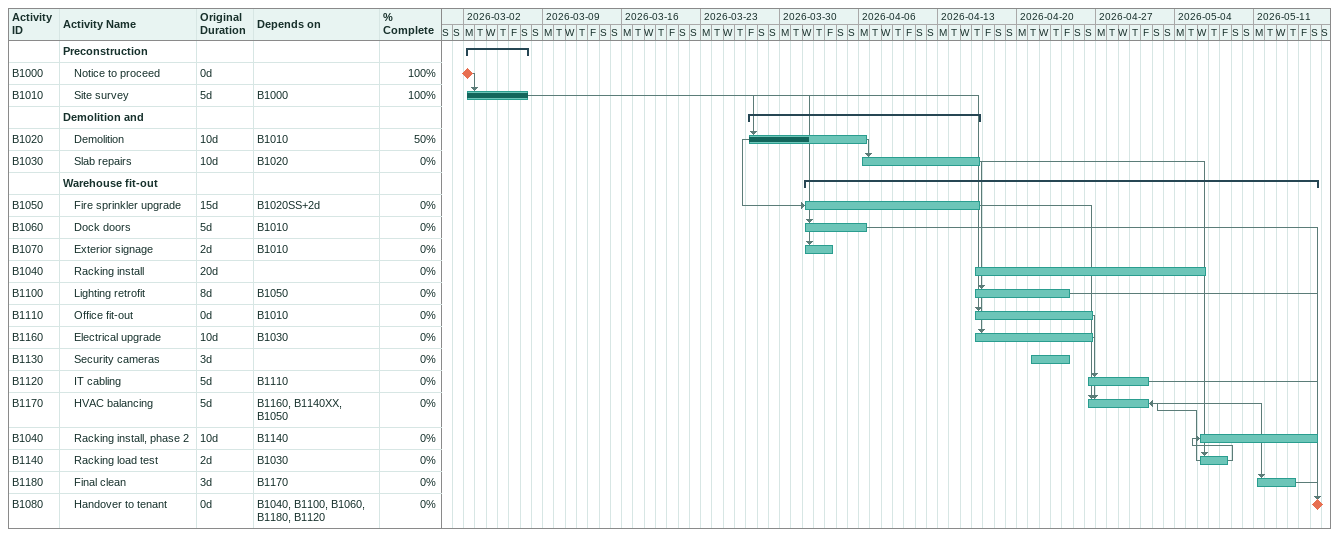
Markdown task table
| ID | Level | Task | Original duration | Start | Finish | Predecessors | % complete |
|---|---|---|---|---|---|---|---|
|  | 1 | **Preconstruction** |  | 2026-03-02 | 2026-03-07 |  |  |
| B1000 | 2 | Notice to proceed | 0d | 2026-03-02 | 2026-03-02 |  | 100 |
| B1010 | 2 | Site survey | 5d | 2026-03-02 | 2026-03-07 | B1000 | 100 |
|  | 1 | **Demolition and** |  | 2026-03-27 | 2026-04-16 |  |  |
| B1020 | 2 | Demolition | 10d | 2026-03-27 | 2026-04-06 | B1010 | 50 |
| B1030 | 2 | Slab repairs | 10d | 2026-04-06 | 2026-04-16 | B1020 | 0 |
|  | 1 | **Warehouse fit-out** |  | 2026-04-01 | 2026-05-16 |  |  |
| B1050 | 2 | Fire sprinkler upgrade | 15d | 2026-04-01 | 2026-04-16 | B1020SS+2d | 0 |
| B1060 | 2 | Dock doors | 5d | 2026-04-01 | 2026-04-06 | B1010 | 0 |
| B1070 | 2 | Exterior signage | 2d | 2026-04-01 | 2026-04-03 | B1010 | 0 |
| B1040 | 2 | Racking install | 20d | 2026-04-16 | 2026-05-06 |  | 0 |
| B1100 | 2 | Lighting retrofit | 8d | 2026-04-16 | 2026-04-24 | B1050 | 0 |
| B1110 | 2 | Office fit-out | 0d | 2026-04-16 | 2026-04-26 | B1010 | 0 |
| B1160 | 2 | Electrical upgrade | 10d | 2026-04-16 | 2026-04-26 | B1030 | 0 |
| B1130 | 2 | Security cameras | 3d | 2026-04-21 | 2026-04-24 |  | 0 |
| B1120 | 2 | IT cabling | 5d | 2026-04-26 | 2026-05-01 | B1110 | 0 |
| B1170 | 2 | HVAC balancing | 5d | 2026-04-26 | 2026-05-01 | B1160, B1140XX, B1050 | 0 |
| B1040 | 2 | Racking install, phase 2 | 10d | 2026-05-06 | 2026-05-16 | B1140 | 0 |
| B1140 | 2 | Racking load test | 2d | 2026-05-06 | 2026-05-08 | B1030 | 0 |
| B1180 | 2 | Final clean | 3d | 2026-05-11 | 2026-05-14 | B1170 | 0 |
| B1080 | 2 | Handover to tenant | 0d | 2026-05-16 | 2026-05-16 | B1040, B1100, B1060, B1180, B1120 | 0 |
